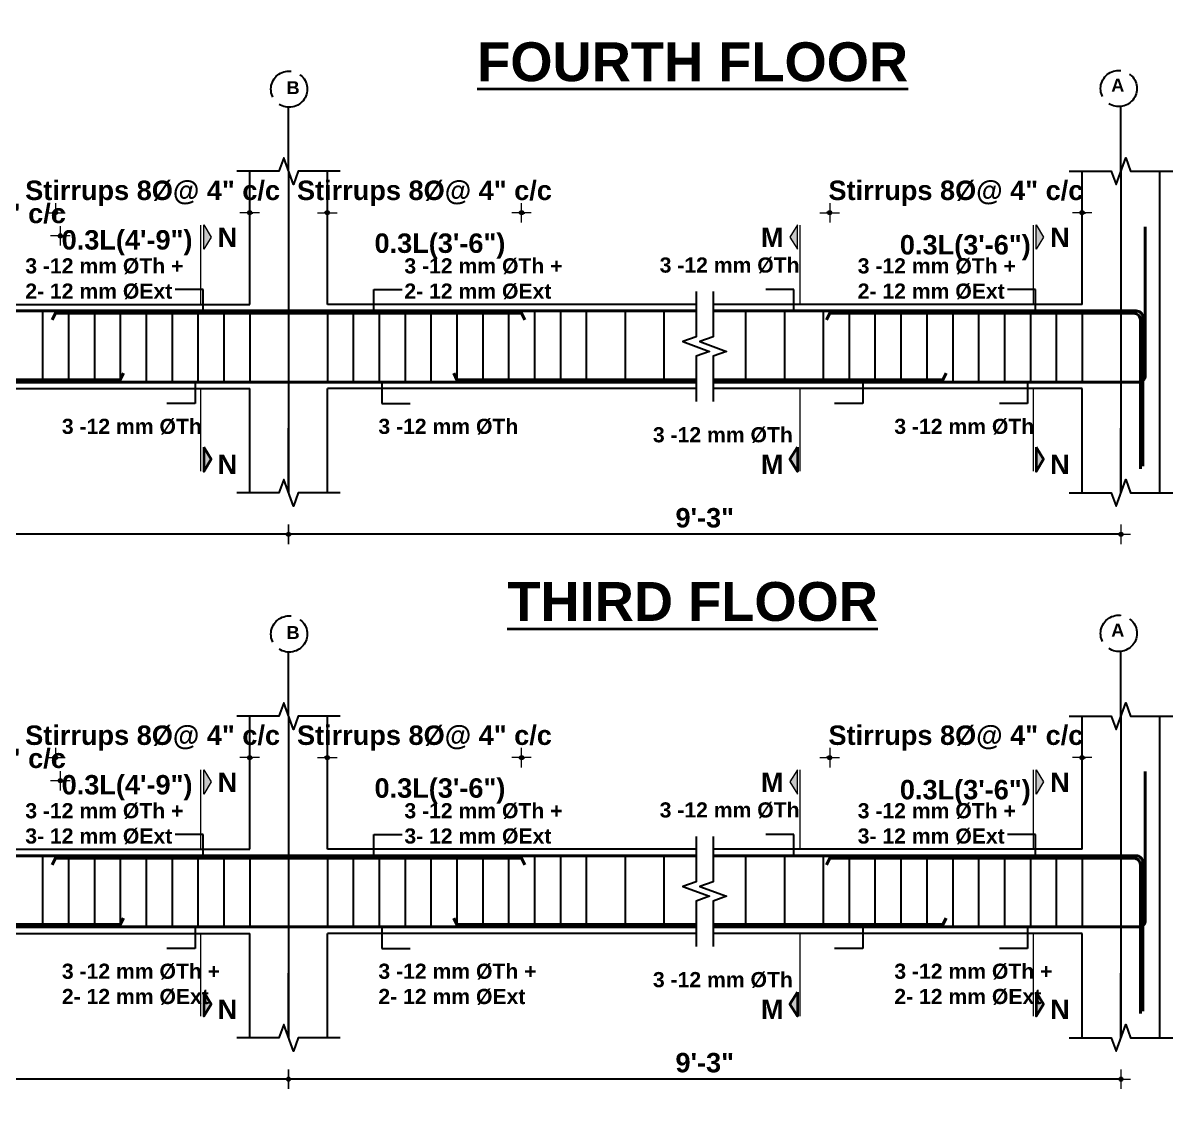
# Model space of a CAD drawing. Header units: inches. Extents: x -12071822 to 12321209, y -1222525 to 1319227.
# Drawn here: x 128933.8 to 129289.4, y 48822 to 49155.5 of the extents above; entities that cross this region are included whole.
import ezdxf
from ezdxf.enums import TextEntityAlignment as Align

# ---------------------------------------------------------------- set-up
doc = ezdxf.new("R2010")
doc.units = ezdxf.units.IN
doc.header["$MEASUREMENT"] = 0
doc.header["$PDMODE"] = 35
doc.linetypes.add('ACAD_ISO02W100', pattern=[15, 12, -3])
for name, color, linetype, lineweight in [('BAR', 5, 'Continuous', 40), ('Dimension', 130, 'Continuous', 9), ('Hatch', 9, 'Continuous', 9), ('HATCH1', 4, 'ACAD_ISO02W100', 13), ('TEXT', 255, 'Continuous', 35), ('Windows', 151, 'Continuous', 15)]:
    doc.layers.add(name, color=color, linetype=linetype, lineweight=lineweight)
doc.layers.add('STIRRUP', color=10, linetype='Continuous')
doc.styles.add('1.8 str', font='times.ttf', dxfattribs={"width": 0.8, "height": 6})
doc.styles.add('STYLE1', font='arialbd.ttf')
doc.dimstyles.new('1.4', dxfattribs={"dimscale": 0, "dimtxt": 6, "dimasz": 0.5, "dimexe": 2, "dimexo": 9, "dimgap": 2, "dimtad": 1, "dimdec": 0, "dimlfac": 0.5, "dimzin": 3, "dimdsep": 46, "dimlunit": 4, "dimtxsty": '1.8 str', "dimblk": 'DIM', "dimcen": 3, "dimdle": 3, "dimse1": 1, "dimse2": 1, "dimclrd": 256, "dimclre": 256, "dimclrt": 7, "dimadec": 1, "dimazin": 2, "dimtfac": 1, "dimtdec": 0, "dimtix": 1, "dimtofl": 0, "dimtmove": 2, "dimatfit": 3, "dimldrblk": 'ARROW', "dimfxl": 2, "dimfrac": 2, "dimtolj": 2, "dimtzin": 0, "dimarcsym": 0})

# ---------------------------------------------------------------- blocks, each defined once
blk = doc.blocks.new('DIM')
at = {"layer": 'Dimension'}
h = blk.add_hatch(color=256, dxfattribs=at)
h.paths.add_polyline_path([(0, 1.28), (0, 0), (1.28, 0, 0.414214)])
h.paths.add_polyline_path([(1.28, 0), (0, 0), (0, -1.28, 0.414214)])
h.paths.add_polyline_path([(0, 0), (-1.28, 0, 0.414214), (0, -1.28)])
h.paths.add_polyline_path([(0, 1.28, 0.414214), (-1.28, 0), (0, 0)])
for p, q in [((-6, 0), (6, 0)), ((0, 6), (0, -6))]:
    blk.add_line(p, q, dxfattribs=at)
blk.add_circle((0, 0), 1.28, dxfattribs=at)
blk = doc.blocks.new('*D3062')
at = {"layer": 'Defpoints', "color": 0, "ltscale": 10, "transparency": 16777216}
for p in [(128805.1, 48842.14), (129015.8, 48842.14), (128805.1, 48829.33)]:
    blk.add_point(p, dxfattribs=at)
at = {"layer": 'Dimension', "lineweight": -2, "ltscale": 10, "transparency": 16777216}
blk.add_line((129015.3, 48829.33), (128805.6, 48829.33), dxfattribs=at)
at = {"layer": 'Dimension', "lineweight": -2, "ltscale": 10, "transparency": 16777216, "xscale": 0.5, "yscale": 0.5, "zscale": 0.5, "rotation": 180}
blk.add_blockref('DIM', (128805.1, 48829.33), dxfattribs=at)
at = {"layer": 'Dimension', "lineweight": -2, "ltscale": 10, "transparency": 16777216, "xscale": 0.5, "yscale": 0.5, "zscale": 0.5}
blk.add_blockref('DIM', (129015.8, 48829.33), dxfattribs=at)
at = {"layer": 'Dimension', "color": 7, "ltscale": 10, "transparency": 16777216, "insert": (128910.45, 48834.34), "char_height": 6, "attachment_point": 5, "style": 'STYLE1'}
blk.add_mtext('\\A2;4\'-2"', dxfattribs=at)
blk = doc.blocks.new('ARROW')
at = {"layer": 'Hatch'}
h = blk.add_hatch(color=256, dxfattribs=at)
h.dxf.hatch_style = 1
h.paths.add_polyline_path([(12191115.76, -1270860.08), (12191485.38, -1270660.08), (12191115.76, -1270660.08)])
for p, q in [((12191115.76, -1270860.08), (12191115.76, -1270060.08)), ((12191015.76, -1270160.08), (12196382.95, -1270160.08)), ((12191485.38, -1270660.08), (12190746.15, -1270660.08)), ((12190746.15, -1270660.08), (12191115.76, -1270860.08)), ((12191485.38, -1270660.08), (12191115.76, -1270860.08))]:
    blk.add_line(p, q, dxfattribs=at)
blk = doc.blocks.new('*D3064')
at = {"layer": 'Defpoints', "color": 0, "ltscale": 10, "transparency": 16777216}
for p in [(129183.02, 48928.63), (129261.02, 48916.66), (129183.02, 48912.09)]:
    blk.add_point(p, dxfattribs=at)
at = {"layer": 'Dimension', "lineweight": -2, "ltscale": 10, "transparency": 16777216}
for p, q in [((129182.52, 48928.63), (129182.02, 48928.63)), ((129261.52, 48928.63), (129262.02, 48928.63))]:
    blk.add_line(p, q, dxfattribs=at)
at = {"layer": 'Dimension', "lineweight": -2, "ltscale": 10, "transparency": 16777216, "xscale": 0.5, "yscale": 0.5, "zscale": 0.5}
blk.add_blockref('DIM', (129183.02, 48928.63), dxfattribs=at)
at = {"layer": 'Dimension', "lineweight": -2, "ltscale": 10, "transparency": 16777216, "xscale": 0.5, "yscale": 0.5, "zscale": 0.5, "rotation": 180}
blk.add_blockref('DIM', (129261.02, 48928.63), dxfattribs=at)
at = {"layer": 'Dimension', "color": 7, "ltscale": 10, "transparency": 16777216, "insert": (129222.02, 48934.66), "char_height": 6, "attachment_point": 5, "style": 'STYLE1'}
blk.add_mtext('\\A2;Stirrups 8%%C@ 4" c/c', dxfattribs=at)
blk = doc.blocks.new('*D3065')
at = {"layer": 'Defpoints', "color": 0, "ltscale": 10, "transparency": 16777216}
for p in [(129015.8, 48842.14), (129273.02, 48842.14), (129015.8, 48829.33)]:
    blk.add_point(p, dxfattribs=at)
at = {"layer": 'Dimension', "lineweight": -2, "ltscale": 10, "transparency": 16777216}
blk.add_line((129272.52, 48829.33), (129016.3, 48829.33), dxfattribs=at)
at = {"layer": 'Dimension', "lineweight": -2, "ltscale": 10, "transparency": 16777216, "xscale": 0.5, "yscale": 0.5, "zscale": 0.5, "rotation": 180}
blk.add_blockref('DIM', (129015.8, 48829.33), dxfattribs=at)
at = {"layer": 'Dimension', "lineweight": -2, "ltscale": 10, "transparency": 16777216, "xscale": 0.5, "yscale": 0.5, "zscale": 0.5}
blk.add_blockref('DIM', (129273.02, 48829.33), dxfattribs=at)
at = {"layer": 'Dimension', "color": 7, "ltscale": 10, "transparency": 16777216, "insert": (129144.41, 48834.39), "char_height": 6, "attachment_point": 5, "style": 'STYLE1'}
blk.add_mtext('\\A2;9\'-3"', dxfattribs=at)
blk = doc.blocks.new('*D3066')
at = {"layer": 'Defpoints', "color": 0, "ltscale": 10, "transparency": 16777216}
for p in [(128945.29, 48921.5), (128869.94, 48904.96), (128945.29, 48890.44)]:
    blk.add_point(p, dxfattribs=at)
at = {"layer": 'Dimension', "lineweight": -2, "ltscale": 10, "transparency": 16777216}
for p, q in [((128869.44, 48921.5), (128868.94, 48921.5)), ((128945.79, 48921.5), (128946.29, 48921.5))]:
    blk.add_line(p, q, dxfattribs=at)
at = {"layer": 'Dimension', "lineweight": -2, "ltscale": 10, "transparency": 16777216, "xscale": 0.5, "yscale": 0.5, "zscale": 0.5}
blk.add_blockref('DIM', (128869.94, 48921.5), dxfattribs=at)
at = {"layer": 'Dimension', "lineweight": -2, "ltscale": 10, "transparency": 16777216, "xscale": 0.5, "yscale": 0.5, "zscale": 0.5, "rotation": 180}
blk.add_blockref('DIM', (128945.29, 48921.5), dxfattribs=at)
at = {"layer": 'Dimension', "color": 7, "ltscale": 10, "transparency": 16777216, "insert": (128907.61, 48927.53), "char_height": 6, "attachment_point": 5, "style": 'STYLE1'}
blk.add_mtext('\\A2;Stirrups 8%%C@ 6" c/c', dxfattribs=at)
blk = doc.blocks.new('*D3067')
at = {"layer": 'Defpoints', "color": 0, "ltscale": 10, "transparency": 16777216}
for p in [(129003.8, 48928.63), (129003.8, 48915.09), (128943.8, 48897.58)]:
    blk.add_point(p, dxfattribs=at)
at = {"layer": 'Dimension', "lineweight": -2, "ltscale": 10, "transparency": 16777216}
for p, q in [((128943.3, 48928.63), (128942.8, 48928.63)), ((129004.3, 48928.63), (129004.8, 48928.63))]:
    blk.add_line(p, q, dxfattribs=at)
at = {"layer": 'Dimension', "lineweight": -2, "ltscale": 10, "transparency": 16777216, "xscale": 0.5, "yscale": 0.5, "zscale": 0.5}
blk.add_blockref('DIM', (128943.8, 48928.63), dxfattribs=at)
at = {"layer": 'Dimension', "lineweight": -2, "ltscale": 10, "transparency": 16777216, "xscale": 0.5, "yscale": 0.5, "zscale": 0.5, "rotation": 180}
blk.add_blockref('DIM', (129003.8, 48928.63), dxfattribs=at)
at = {"layer": 'Dimension', "color": 7, "ltscale": 10, "transparency": 16777216, "insert": (128973.8, 48934.66), "char_height": 6, "attachment_point": 5, "style": 'STYLE1'}
blk.add_mtext('\\A2;Stirrups 8%%C@ 4" c/c', dxfattribs=at)
blk = doc.blocks.new('*D3068')
at = {"layer": 'Defpoints', "color": 0, "ltscale": 10, "transparency": 16777216}
for p in [(129027.8, 48928.63), (129027.8, 48915.09), (129087.8, 48897.58)]:
    blk.add_point(p, dxfattribs=at)
at = {"layer": 'Dimension', "lineweight": -2, "ltscale": 10, "transparency": 16777216}
for p, q in [((129027.3, 48928.63), (129026.8, 48928.63)), ((129088.3, 48928.63), (129088.8, 48928.63))]:
    blk.add_line(p, q, dxfattribs=at)
at = {"layer": 'Dimension', "lineweight": -2, "ltscale": 10, "transparency": 16777216, "xscale": 0.5, "yscale": 0.5, "zscale": 0.5}
blk.add_blockref('DIM', (129027.8, 48928.63), dxfattribs=at)
at = {"layer": 'Dimension', "lineweight": -2, "ltscale": 10, "transparency": 16777216, "xscale": 0.5, "yscale": 0.5, "zscale": 0.5, "rotation": 180}
blk.add_blockref('DIM', (129087.8, 48928.63), dxfattribs=at)
at = {"layer": 'Dimension', "color": 7, "ltscale": 10, "transparency": 16777216, "insert": (129057.8, 48934.66), "char_height": 6, "attachment_point": 5, "style": 'STYLE1'}
blk.add_mtext('\\A2;Stirrups 8%%C@ 4" c/c', dxfattribs=at)
blk = doc.blocks.new('*D3073')
at = {"layer": 'Defpoints', "color": 0, "ltscale": 10, "transparency": 16777216}
for p in [(128805.1, 49010.43), (129015.8, 49010.43), (128805.1, 48997.62)]:
    blk.add_point(p, dxfattribs=at)
at = {"layer": 'Dimension', "lineweight": -2, "ltscale": 10, "transparency": 16777216}
blk.add_line((129015.3, 48997.62), (128805.6, 48997.62), dxfattribs=at)
at = {"layer": 'Dimension', "lineweight": -2, "ltscale": 10, "transparency": 16777216, "xscale": 0.5, "yscale": 0.5, "zscale": 0.5, "rotation": 180}
blk.add_blockref('DIM', (128805.1, 48997.62), dxfattribs=at)
at = {"layer": 'Dimension', "lineweight": -2, "ltscale": 10, "transparency": 16777216, "xscale": 0.5, "yscale": 0.5, "zscale": 0.5}
blk.add_blockref('DIM', (129015.8, 48997.62), dxfattribs=at)
at = {"layer": 'Dimension', "color": 7, "ltscale": 10, "transparency": 16777216, "insert": (128910.45, 49002.63), "char_height": 6, "attachment_point": 5, "style": 'STYLE1'}
blk.add_mtext('\\A2;4\'-2"', dxfattribs=at)
blk = doc.blocks.new('*D3075')
at = {"layer": 'Defpoints', "color": 0, "ltscale": 10, "transparency": 16777216}
for p in [(129183.02, 49096.93), (129261.02, 49084.95), (129183.02, 49080.38)]:
    blk.add_point(p, dxfattribs=at)
at = {"layer": 'Dimension', "lineweight": -2, "ltscale": 10, "transparency": 16777216}
for p, q in [((129182.52, 49096.93), (129182.02, 49096.93)), ((129261.52, 49096.93), (129262.02, 49096.93))]:
    blk.add_line(p, q, dxfattribs=at)
at = {"layer": 'Dimension', "lineweight": -2, "ltscale": 10, "transparency": 16777216, "xscale": 0.5, "yscale": 0.5, "zscale": 0.5}
blk.add_blockref('DIM', (129183.02, 49096.93), dxfattribs=at)
at = {"layer": 'Dimension', "lineweight": -2, "ltscale": 10, "transparency": 16777216, "xscale": 0.5, "yscale": 0.5, "zscale": 0.5, "rotation": 180}
blk.add_blockref('DIM', (129261.02, 49096.93), dxfattribs=at)
at = {"layer": 'Dimension', "color": 7, "ltscale": 10, "transparency": 16777216, "insert": (129222.02, 49102.95), "char_height": 6, "attachment_point": 5, "style": 'STYLE1'}
blk.add_mtext('\\A2;Stirrups 8%%C@ 4" c/c', dxfattribs=at)
blk = doc.blocks.new('*D3076')
at = {"layer": 'Defpoints', "color": 0, "ltscale": 10, "transparency": 16777216}
for p in [(129015.8, 49010.43), (129273.02, 49010.43), (129015.8, 48997.62)]:
    blk.add_point(p, dxfattribs=at)
at = {"layer": 'Dimension', "lineweight": -2, "ltscale": 10, "transparency": 16777216}
blk.add_line((129272.52, 48997.62), (129016.3, 48997.62), dxfattribs=at)
at = {"layer": 'Dimension', "lineweight": -2, "ltscale": 10, "transparency": 16777216, "xscale": 0.5, "yscale": 0.5, "zscale": 0.5, "rotation": 180}
blk.add_blockref('DIM', (129015.8, 48997.62), dxfattribs=at)
at = {"layer": 'Dimension', "lineweight": -2, "ltscale": 10, "transparency": 16777216, "xscale": 0.5, "yscale": 0.5, "zscale": 0.5}
blk.add_blockref('DIM', (129273.02, 48997.62), dxfattribs=at)
at = {"layer": 'Dimension', "color": 7, "ltscale": 10, "transparency": 16777216, "insert": (129144.41, 49002.68), "char_height": 6, "attachment_point": 5, "style": 'STYLE1'}
blk.add_mtext('\\A2;9\'-3"', dxfattribs=at)
blk = doc.blocks.new('*D3077')
at = {"layer": 'Defpoints', "color": 0, "ltscale": 10, "transparency": 16777216}
for p in [(128945.29, 49089.79), (128869.94, 49073.25), (128945.29, 49058.74)]:
    blk.add_point(p, dxfattribs=at)
at = {"layer": 'Dimension', "lineweight": -2, "ltscale": 10, "transparency": 16777216}
for p, q in [((128869.44, 49089.79), (128868.94, 49089.79)), ((128945.79, 49089.79), (128946.29, 49089.79))]:
    blk.add_line(p, q, dxfattribs=at)
at = {"layer": 'Dimension', "lineweight": -2, "ltscale": 10, "transparency": 16777216, "xscale": 0.5, "yscale": 0.5, "zscale": 0.5}
blk.add_blockref('DIM', (128869.94, 49089.79), dxfattribs=at)
at = {"layer": 'Dimension', "lineweight": -2, "ltscale": 10, "transparency": 16777216, "xscale": 0.5, "yscale": 0.5, "zscale": 0.5, "rotation": 180}
blk.add_blockref('DIM', (128945.29, 49089.79), dxfattribs=at)
at = {"layer": 'Dimension', "color": 7, "ltscale": 10, "transparency": 16777216, "insert": (128907.61, 49095.82), "char_height": 6, "attachment_point": 5, "style": 'STYLE1'}
blk.add_mtext('\\A2;Stirrups 8%%C@ 6" c/c', dxfattribs=at)
blk = doc.blocks.new('*D3078')
at = {"layer": 'Defpoints', "color": 0, "ltscale": 10, "transparency": 16777216}
for p in [(129003.8, 49096.93), (129003.8, 49083.38), (128943.8, 49065.87)]:
    blk.add_point(p, dxfattribs=at)
at = {"layer": 'Dimension', "lineweight": -2, "ltscale": 10, "transparency": 16777216}
for p, q in [((128943.3, 49096.93), (128942.8, 49096.93)), ((129004.3, 49096.93), (129004.8, 49096.93))]:
    blk.add_line(p, q, dxfattribs=at)
at = {"layer": 'Dimension', "lineweight": -2, "ltscale": 10, "transparency": 16777216, "xscale": 0.5, "yscale": 0.5, "zscale": 0.5}
blk.add_blockref('DIM', (128943.8, 49096.93), dxfattribs=at)
at = {"layer": 'Dimension', "lineweight": -2, "ltscale": 10, "transparency": 16777216, "xscale": 0.5, "yscale": 0.5, "zscale": 0.5, "rotation": 180}
blk.add_blockref('DIM', (129003.8, 49096.93), dxfattribs=at)
at = {"layer": 'Dimension', "color": 7, "ltscale": 10, "transparency": 16777216, "insert": (128973.8, 49102.95), "char_height": 6, "attachment_point": 5, "style": 'STYLE1'}
blk.add_mtext('\\A2;Stirrups 8%%C@ 4" c/c', dxfattribs=at)
blk = doc.blocks.new('*D3079')
at = {"layer": 'Defpoints', "color": 0, "ltscale": 10, "transparency": 16777216}
for p in [(129027.8, 49096.93), (129027.8, 49083.38), (129087.8, 49065.87)]:
    blk.add_point(p, dxfattribs=at)
at = {"layer": 'Dimension', "lineweight": -2, "ltscale": 10, "transparency": 16777216}
for p, q in [((129027.3, 49096.93), (129026.8, 49096.93)), ((129088.3, 49096.93), (129088.8, 49096.93))]:
    blk.add_line(p, q, dxfattribs=at)
at = {"layer": 'Dimension', "lineweight": -2, "ltscale": 10, "transparency": 16777216, "xscale": 0.5, "yscale": 0.5, "zscale": 0.5}
blk.add_blockref('DIM', (129027.8, 49096.93), dxfattribs=at)
at = {"layer": 'Dimension', "lineweight": -2, "ltscale": 10, "transparency": 16777216, "xscale": 0.5, "yscale": 0.5, "zscale": 0.5, "rotation": 180}
blk.add_blockref('DIM', (129087.8, 49096.93), dxfattribs=at)
at = {"layer": 'Dimension', "color": 7, "ltscale": 10, "transparency": 16777216, "insert": (129057.8, 49102.95), "char_height": 6, "attachment_point": 5, "style": 'STYLE1'}
blk.add_mtext('\\A2;Stirrups 8%%C@ 4" c/c', dxfattribs=at)

msp = doc.modelspace()

# ---------------------------------------------------------------- hatches: boundary and pattern name
at = {"layer": 'TEXT', "ltscale": 10}
for points in [[(128989.6, 49093.17), (128989.6, 49085.67), (128991.91, 49089.42)], [(129173.03, 49093.17), (129173.03, 49085.67), (129170.72, 49089.42)], [(129246.82, 49093.17), (129246.82, 49085.67), (129249.13, 49089.42)], [(128989.6, 49017.03), (128989.6, 49024.53), (128991.91, 49020.78)], [(129173.03, 49017.03), (129173.03, 49024.53), (129170.72, 49020.78)], [(129246.82, 49017.03), (129246.82, 49024.53), (129249.13, 49020.78)], [(128989.6, 48924.87), (128989.6, 48917.37), (128991.91, 48921.12)], [(129173.03, 48924.87), (129173.03, 48917.37), (129170.72, 48921.12)], [(129246.82, 48924.87), (129246.82, 48917.37), (129249.13, 48921.12)], [(128989.6, 48848.74), (128989.6, 48856.24), (128991.91, 48852.49)], [(129173.03, 48848.74), (129173.03, 48856.24), (129170.72, 48852.49)], [(129246.82, 48848.74), (129246.82, 48856.24), (129249.13, 48852.49)]]:
    msp.add_hatch(color=256, dxfattribs=at).paths.add_polyline_path(points)

# ---------------------------------------------------------------- linework, layer by layer
for p, q in [((129015.8, 49109.79), (129015.8, 49129.74)), ((129273.02, 49109.79), (129273.02, 49129.74)), ((129015.8, 49109.79), (129015.8, 49010.43)), ((129273.02, 49109.79), (129273.02, 49010.43)), ((129015.8, 49010.43), (129015.8, 49030.38)), ((129273.02, 49010.43), (129273.02, 49030.38)), ((129015.8, 48941.49), (129015.8, 48961.45)), ((129273.02, 48941.49), (129273.02, 48961.45)), ((129015.8, 48941.49), (129015.8, 48842.14)), ((129273.02, 48941.49), (129273.02, 48842.14)), ((129015.8, 48842.14), (129015.8, 48862.09)), ((129273.02, 48842.14), (129273.02, 48862.09))]:
    msp.add_line(p, q)
at = {"ltscale": 10}
for p, q in [((129003.8, 49068.62), (129003.8, 49109.79)), ((129027.8, 49068.62), (129027.8, 49109.79)), ((129261.02, 49068.62), (129261.02, 49109.79)), ((129285.02, 49042.62), (129285.02, 49109.79)), ((128910.45, 49068.62), (129003.8, 49068.62)), ((129141.8, 49068.62), (129027.8, 49068.62)), ((129261.02, 49068.62), (129147.02, 49068.62)), ((128910.45, 49042.62), (129003.8, 49042.62)), ((129003.8, 49010.43), (129003.8, 49042.62)), ((129141.8, 49042.62), (129027.8, 49042.62)), ((129027.8, 49010.43), (129027.8, 49042.62)), ((129261.02, 49042.62), (129147.02, 49042.62)), ((129261.02, 49010.43), (129261.02, 49042.62)), ((129285.02, 49010.43), (129285.02, 49042.62)), ((129003.8, 48900.33), (129003.8, 48941.49)), ((129027.8, 48900.33), (129027.8, 48941.49)), ((129261.02, 48900.33), (129261.02, 48941.49)), ((129285.02, 48874.33), (129285.02, 48941.49)), ((128910.45, 48900.33), (129003.8, 48900.33)), ((129141.8, 48900.33), (129027.8, 48900.33)), ((129261.02, 48900.33), (129147.02, 48900.33)), ((128910.45, 48874.33), (129003.8, 48874.33)), ((129003.8, 48842.14), (129003.8, 48874.33)), ((129141.8, 48874.33), (129027.8, 48874.33)), ((129027.8, 48842.14), (129027.8, 48874.33)), ((129261.02, 48874.33), (129147.02, 48874.33)), ((129261.02, 48842.14), (129261.02, 48874.33)), ((129285.02, 48842.14), (129285.02, 48874.33))]:
    msp.add_line(p, q, dxfattribs=at)
at = {"linetype": 'Continuous', "ltscale": 10}
for points in [[(129031.8, 49109.79), (129018.8, 49109.79), (129017.3, 49105.66), (129014.3, 49113.91), (129012.8, 49109.79), (128999.8, 49109.79)], [(129257.02, 49109.79), (129270.02, 49109.79), (129271.52, 49105.66), (129274.52, 49113.91), (129276.02, 49109.79), (129289.02, 49109.79)], [(129141.8, 49072.62), (129141.8, 49058.62), (129137.68, 49057.12), (129145.92, 49054.12), (129141.8, 49052.62), (129141.8, 49038.62)], [(129147.02, 49072.62), (129147.02, 49058.62), (129142.9, 49057.12), (129151.14, 49054.12), (129147.02, 49052.62), (129147.02, 49038.62)], [(129031.8, 49010.43), (129018.8, 49010.43), (129017.3, 49006.31), (129014.3, 49014.55), (129012.8, 49010.43), (128999.8, 49010.43)], [(129257.02, 49010.43), (129270.02, 49010.43), (129271.52, 49006.31), (129274.52, 49014.55), (129276.02, 49010.43), (129289.02, 49010.43)], [(129031.8, 48941.49), (129018.8, 48941.49), (129017.3, 48937.37), (129014.3, 48945.61), (129012.8, 48941.49), (128999.8, 48941.49)], [(129257.02, 48941.49), (129270.02, 48941.49), (129271.52, 48937.37), (129274.52, 48945.61), (129276.02, 48941.49), (129289.02, 48941.49)], [(129141.8, 48904.33), (129141.8, 48890.33), (129137.68, 48888.83), (129145.92, 48885.83), (129141.8, 48884.33), (129141.8, 48870.33)], [(129147.02, 48904.33), (129147.02, 48890.33), (129142.9, 48888.83), (129151.14, 48885.83), (129147.02, 48884.33), (129147.02, 48870.33)], [(129031.8, 48842.14), (129018.8, 48842.14), (129017.3, 48838.02), (129014.3, 48846.26), (129012.8, 48842.14), (128999.8, 48842.14)], [(129257.02, 48842.14), (129270.02, 48842.14), (129271.52, 48838.02), (129274.52, 48846.26), (129276.02, 48842.14), (129289.02, 48842.14)]]:
    msp.add_lwpolyline(points, dxfattribs=at)
at = {"layer": 'BAR', "ltscale": 10}
for p, q in [((129015.8, 49066.62), (128910.45, 49066.62)), ((129015.8, 49066.62), (129141.8, 49066.62)), ((129015.8, 49044.62), (128910.45, 49044.62)), ((129015.8, 49044.62), (129141.8, 49044.62)), ((129015.8, 48898.33), (128910.45, 48898.33)), ((129015.8, 48898.33), (129141.8, 48898.33)), ((129015.8, 48876.33), (128910.45, 48876.33)), ((129015.8, 48876.33), (129141.8, 48876.33))]:
    msp.add_line(p, q, dxfattribs=at)
for points in [[(129261.02, 49044.62), (129278.5, 49044.62, 0.414214), (129280.52, 49046.64), (129280.52, 49092.62)], [(129279.77, 49018.62), (129279.77, 49064.6, 0.414214), (129277.75, 49066.62), (129261.02, 49066.62)], [(129279.02, 49017.87), (129279.02, 49063.85, 0.414214), (129277, 49065.87), (129261.02, 49065.87)], [(129261.02, 48876.33), (129278.5, 48876.33, 0.414214), (129280.52, 48878.34), (129280.52, 48924.33)], [(129279.77, 48850.33), (129279.77, 48896.31, 0.414214), (129277.75, 48898.33), (129261.02, 48898.33)], [(129279.02, 48849.58), (129279.02, 48895.56, 0.414214), (129277, 48897.58), (129261.02, 48897.58)]]:
    msp.add_lwpolyline(points, format="xyb", dxfattribs=at)
for points in [[(128942.76, 49063.87), (128943.8, 49065.87), (129015.8, 49065.87)], [(129088.85, 49063.87), (129087.8, 49065.87), (129015.8, 49065.87)], [(129273.02, 49066.62), (129147.02, 49066.62)], [(129273.02, 49065.87), (129183.02, 49065.87), (129182.06, 49063.87)], [(128964.76, 49047.37), (128963.8, 49045.37), (128910.45, 49045.37)], [(129066.85, 49047.37), (129067.8, 49045.37), (129141.8, 49045.37)], [(129218.97, 49047.37), (129218.02, 49045.37), (129147.02, 49045.37)], [(129147.02, 49044.62), (129273.02, 49044.62)], [(129273.02, 48898.33), (129147.02, 48898.33)], [(128942.76, 48895.58), (128943.8, 48897.58), (129015.8, 48897.58)], [(129088.85, 48895.58), (129087.8, 48897.58), (129015.8, 48897.58)], [(129273.02, 48897.58), (129183.02, 48897.58), (129182.06, 48895.58)], [(128964.76, 48879.08), (128963.8, 48877.08), (128910.45, 48877.08)], [(129066.85, 48879.08), (129067.8, 48877.08), (129141.8, 48877.08)], [(129218.97, 48879.08), (129218.02, 48877.08), (129147.02, 48877.08)], [(129147.02, 48876.33), (129273.02, 48876.33)]]:
    msp.add_lwpolyline(points, dxfattribs=at)
at = {"layer": 'Dimension', "ltscale": 10}
for p, q in [((128988.75, 49068.62), (128988.75, 49093.12)), ((129173.89, 49068.62), (129173.89, 49093.12)), ((129245.96, 49068.62), (129245.96, 49093.12)), ((128988.75, 49017.08), (128988.75, 49042.62)), ((129173.89, 49017.08), (129173.89, 49042.62)), ((129245.96, 49017.08), (129245.96, 49042.62)), ((128988.75, 48900.33), (128988.75, 48924.83)), ((129173.89, 48900.33), (129173.89, 48924.83)), ((129245.96, 48900.33), (129245.96, 48924.83)), ((128988.75, 48848.78), (128988.75, 48874.33)), ((129173.89, 48848.78), (129173.89, 48874.33)), ((129245.96, 48848.78), (129245.96, 48874.33))]:
    msp.add_line(p, q, dxfattribs=at)
for points in [[(128989.6, 49085.67), (128989.6, 49093.17), (128991.91, 49089.42), (128989.6, 49085.67)], [(129173.03, 49085.67), (129173.03, 49093.17), (129170.72, 49089.42), (129173.03, 49085.67)], [(129246.82, 49085.67), (129246.82, 49093.17), (129249.13, 49089.42), (129246.82, 49085.67)], [(128989.6, 48917.37), (128989.6, 48924.87), (128991.91, 48921.12), (128989.6, 48917.37)], [(129173.03, 48917.37), (129173.03, 48924.87), (129170.72, 48921.12), (129173.03, 48917.37)], [(129246.82, 48917.37), (129246.82, 48924.87), (129249.13, 48921.12), (129246.82, 48917.37)]]:
    msp.add_lwpolyline(points, dxfattribs=at)
at = {"layer": 'HATCH1', "lineweight": 25}
for centre in [(129015.97, 49135.11), (129272.34, 49135.31), (129015.97, 48966.82), (129272.34, 48967.02)]:
    msp.add_circle(centre, 5.6, dxfattribs=at)
at = {"layer": 'STIRRUP'}
for p, q in [((128939.8, 49067.02), (128939.8, 49044.22)), ((128947.8, 49067.02), (128947.8, 49044.22)), ((128955.8, 49067.02), (128955.8, 49044.22)), ((128963.8, 49067.02), (128963.8, 49044.22)), ((128971.8, 49067.02), (128971.8, 49044.22)), ((128979.8, 49067.02), (128979.8, 49044.22)), ((128987.8, 49067.02), (128987.8, 49044.22)), ((128995.8, 49067.02), (128995.8, 49044.22)), ((129003.8, 49067.02), (129003.8, 49044.22)), ((129027.8, 49067.02), (129027.8, 49044.22)), ((129035.8, 49067.02), (129035.8, 49044.22)), ((129043.8, 49067.02), (129043.8, 49044.22)), ((129051.8, 49067.02), (129051.8, 49044.22)), ((129059.8, 49067.02), (129059.8, 49044.22)), ((129067.8, 49067.02), (129067.8, 49044.22)), ((129075.8, 49067.02), (129075.8, 49044.22)), ((129083.8, 49067.02), (129083.8, 49044.22)), ((129091.8, 49067.02), (129091.8, 49044.22)), ((129099.8, 49067.02), (129099.8, 49044.22)), ((129107.8, 49067.02), (129107.8, 49044.22)), ((129119.8, 49067.02), (129119.8, 49044.22)), ((129131.8, 49067.02), (129131.8, 49044.22)), ((129157.02, 49067.02), (129157.02, 49044.22)), ((129169.02, 49067.02), (129169.02, 49044.22)), ((129181.02, 49067.02), (129181.02, 49044.22)), ((129189.02, 49067.02), (129189.02, 49044.22)), ((129197.02, 49067.02), (129197.02, 49044.22)), ((129205.02, 49067.02), (129205.02, 49044.22)), ((129213.02, 49067.02), (129213.02, 49044.22)), ((129221.02, 49067.02), (129221.02, 49044.22)), ((129229.02, 49067.02), (129229.02, 49044.22)), ((129237.02, 49067.02), (129237.02, 49044.22)), ((129245.02, 49067.02), (129245.02, 49044.22)), ((129253.02, 49067.02), (129253.02, 49044.22)), ((129261.02, 49067.02), (129261.02, 49044.22)), ((128939.8, 48898.73), (128939.8, 48875.93)), ((128947.8, 48898.73), (128947.8, 48875.93)), ((128955.8, 48898.73), (128955.8, 48875.93)), ((128963.8, 48898.73), (128963.8, 48875.93)), ((128971.8, 48898.73), (128971.8, 48875.93)), ((128979.8, 48898.73), (128979.8, 48875.93)), ((128987.8, 48898.73), (128987.8, 48875.93)), ((128995.8, 48898.73), (128995.8, 48875.93)), ((129003.8, 48898.73), (129003.8, 48875.93)), ((129027.8, 48898.73), (129027.8, 48875.93)), ((129035.8, 48898.73), (129035.8, 48875.93)), ((129043.8, 48898.73), (129043.8, 48875.93)), ((129051.8, 48898.73), (129051.8, 48875.93)), ((129059.8, 48898.73), (129059.8, 48875.93)), ((129067.8, 48898.73), (129067.8, 48875.93)), ((129075.8, 48898.73), (129075.8, 48875.93)), ((129083.8, 48898.73), (129083.8, 48875.93)), ((129091.8, 48898.73), (129091.8, 48875.93)), ((129099.8, 48898.73), (129099.8, 48875.93)), ((129107.8, 48898.73), (129107.8, 48875.93)), ((129119.8, 48898.73), (129119.8, 48875.93)), ((129131.8, 48898.73), (129131.8, 48875.93)), ((129157.02, 48898.73), (129157.02, 48875.93)), ((129169.02, 48898.73), (129169.02, 48875.93)), ((129181.02, 48898.73), (129181.02, 48875.93)), ((129189.02, 48898.73), (129189.02, 48875.93)), ((129197.02, 48898.73), (129197.02, 48875.93)), ((129205.02, 48898.73), (129205.02, 48875.93)), ((129213.02, 48898.73), (129213.02, 48875.93)), ((129221.02, 48898.73), (129221.02, 48875.93)), ((129229.02, 48898.73), (129229.02, 48875.93)), ((129237.02, 48898.73), (129237.02, 48875.93)), ((129245.02, 48898.73), (129245.02, 48875.93)), ((129253.02, 48898.73), (129253.02, 48875.93)), ((129261.02, 48898.73), (129261.02, 48875.93))]:
    msp.add_line(p, q, dxfattribs=at)
at = {"layer": 'TEXT', "ltscale": 10}
for points in [[(128989.6, 49024.53), (128989.6, 49017.03), (128991.91, 49020.78), (128989.6, 49024.53)], [(129173.03, 49024.53), (129173.03, 49017.03), (129170.72, 49020.78), (129173.03, 49024.53)], [(129246.82, 49024.53), (129246.82, 49017.03), (129249.13, 49020.78), (129246.82, 49024.53)], [(128989.6, 48856.24), (128989.6, 48848.74), (128991.91, 48852.49), (128989.6, 48856.24)], [(129173.03, 48856.24), (129173.03, 48848.74), (129170.72, 48852.49), (129173.03, 48856.24)], [(129246.82, 48856.24), (129246.82, 48848.74), (129249.13, 48852.49), (129246.82, 48856.24)]]:
    msp.add_lwpolyline(points, dxfattribs=at)
at = {"layer": 'Windows'}
msp.add_circle((127888.68, 49173.51), 6257.09, dxfattribs=at)

# ---------------------------------------------------------------- texts
at = {"layer": 'HATCH1', "lineweight": 25, "style": 'STYLE1'}
for s, p in [('B', (129015.2, 49133.56)), ('A', (129270.02, 49134.32)), ('B', (129015.2, 48965.27)), ('A', (129270.02, 48966.03))]:
    msp.add_text(s, height=4, dxfattribs=at).set_placement(p)
at = {"layer": 'TEXT', "style": 'STYLE1'}
for s, p in [('%%UFOURTH FLOOR', (129140.67, 49143.57)), ('%%UTHIRD FLOOR', (129140.67, 48976.87))]:
    msp.add_text(s, height=12, dxfattribs=at).set_placement(p, align=Align.MIDDLE_CENTER)
for s, p in [('0.3L(4\'-9")', (128945.69, 49085.56)), ('0.3L(3\'-6")', (129042.37, 49084.54)), ('0.3L(3\'-6")', (129204.71, 49084.04)), ('0.3L(4\'-9")', (128945.69, 48917.27)), ('0.3L(3\'-6")', (129042.37, 48916.25)), ('0.3L(3\'-6")', (129204.71, 48915.75))]:
    msp.add_text(s, height=6, dxfattribs=at).set_placement(p)
at = {"layer": 'TEXT', "ltscale": 10, "style": 'STYLE1'}
for s, height, p in [('N', 6, (128993.9, 49086.33)), ('M', 6, (129161.76, 49086.33)), ('N', 6, (129251.12, 49086.33)), ('3 -12 mm %%CTh ', 4.68, (129130.48, 49078.44)), ('3 -12 mm %%CTh ', 4.68, (129128.4, 49026.03)), ('N', 6, (128993.9, 49016.2)), ('M', 6, (129161.76, 49016.2)), ('N', 6, (129251.12, 49016.2)), ('N', 6, (128993.9, 48918.04)), ('M', 6, (129161.76, 48918.04)), ('N', 6, (129251.12, 48918.04)), ('3 -12 mm %%CTh ', 4.68, (129130.48, 48910.15)), ('3 -12 mm %%CTh ', 4.68, (129128.4, 48857.74)), ('N', 6, (128993.9, 48847.91)), ('M', 6, (129161.76, 48847.91)), ('N', 6, (129251.12, 48847.91))]:
    msp.add_text(s, height=height, dxfattribs=at).set_placement(p)
at = {"layer": 'TEXT', "ltscale": 10, "char_height": 4.68, "attachment_point": 1, "style": 'STYLE1'}
for s, width, insert in [('3 -12 mm %%CTh + 2- 12 mm %%CExt', 51.4226, (128934.46, 49082.87)), ('3 -12 mm %%CTh + 2- 12 mm %%CExt', 53.0695, (129051.6, 49082.87)), ('3 -12 mm %%CTh + 2- 12 mm %%CExt', 51.4226, (129191.68, 49082.87)), ('3 -12 mm %%CTh ', 52.0465, (128945.77, 49033.3)), ('3 -12 mm %%CTh ', 53.0695, (129043.57, 49033.3)), ('3 -12 mm %%CTh', 52.0465, (129202.99, 49033.3)), ('3 -12 mm %%CTh + 3- 12 mm %%CExt', 51.4226, (128934.46, 48914.58)), ('3 -12 mm %%CTh + 3- 12 mm %%CExt', 53.0695, (129051.6, 48914.58)), ('3 -12 mm %%CTh + 3- 12 mm %%CExt', 51.4226, (129191.68, 48914.58)), ('3 -12 mm %%CTh + 2- 12 mm %%CExt', 52.0465, (128945.77, 48865.01)), ('3 -12 mm %%CTh + 2- 12 mm %%CExt', 53.0695, (129043.57, 48865.01)), ('3 -12 mm %%CTh + 2- 12 mm %%CExt', 52.0465, (129202.99, 48865.01))]:
    msp.add_mtext_dynamic_manual_height_columns(s, width=width, gutter_width=1, heights=[0], dxfattribs=dict(at, insert=insert))

# ---------------------------------------------------------------- dimensions: what is measured, and where the dimension line sits
at = {"layer": 'Dimension', "ltscale": 10}
for base, p1, p2, text, picture, middle in [((129003.8, 49096.93), (128943.8, 49065.87), (129003.8, 49083.38), 'Stirrups 8%%C@ 4" c/c', '*D3078', (128973.8, 49102.95)), ((128945.29, 49089.79), (128869.94, 49073.25), (128945.29, 49058.74), 'Stirrups 8%%C@ 6" c/c', '*D3077', (128907.61, 49095.82)), ((129003.8, 48928.63), (128943.8, 48897.58), (129003.8, 48915.09), 'Stirrups 8%%C@ 4" c/c', '*D3067', (128973.8, 48934.66)), ((128945.29, 48921.5), (128869.94, 48904.96), (128945.29, 48890.44), 'Stirrups 8%%C@ 6" c/c', '*D3066', (128907.61, 48927.53))]:
    dim = msp.add_linear_dim(base=base, p1=p1, p2=p2, text=text, dimstyle='1.4', override={"dimscale": 1, "dimtxsty": 'STYLE1'}, dxfattribs=at)
    dim.commit()
    dim.dimension.update_dxf_attribs({"geometry": picture, "text_midpoint": middle})
for base, p1, p2, text, picture, middle in [((129027.8, 49096.93), (129087.8, 49065.87), (129027.8, 49083.38), 'Stirrups 8%%C@ 4" c/c', '*D3079', (129057.8, 49102.95)), ((129183.02, 49096.93), (129261.02, 49084.95), (129183.02, 49080.38), 'Stirrups 8%%C@ 4" c/c', '*D3075', (129222.02, 49102.95)), ((128805.1, 48997.62), (129015.8, 49010.43), (128805.1, 49010.43), '4\'-2"', '*D3073', (128910.45, 49002.63)), ((129015.8, 48997.62), (129273.02, 49010.43), (129015.8, 49010.43), '9\'-3"', '*D3076', (129144.41, 49002.68)), ((129027.8, 48928.63), (129087.8, 48897.58), (129027.8, 48915.09), 'Stirrups 8%%C@ 4" c/c', '*D3068', (129057.8, 48934.66)), ((129183.02, 48928.63), (129261.02, 48916.66), (129183.02, 48912.09), 'Stirrups 8%%C@ 4" c/c', '*D3064', (129222.02, 48934.66)), ((128805.1, 48829.33), (129015.8, 48842.14), (128805.1, 48842.14), '4\'-2"', '*D3062', (128910.45, 48834.34)), ((129015.8, 48829.33), (129273.02, 48842.14), (129015.8, 48842.14), '9\'-3"', '*D3065', (129144.41, 48834.39))]:
    dim = msp.add_linear_dim(base=base, p1=p1, p2=p2, angle=180, text=text, dimstyle='1.4', override={"dimscale": 1, "dimtxsty": 'STYLE1'}, dxfattribs=at)
    dim.commit()
    dim.dimension.update_dxf_attribs({"geometry": picture, "text_midpoint": middle})

# ---------------------------------------------------------------- leaders
for points in [[(128989.45, 49067.02), (128989.45, 49073.23), (128980.73, 49073.23)], [(129042.16, 49067.02), (129042.16, 49073.23), (129050.88, 49073.23)], [(129171.98, 49067.02), (129171.98, 49073.23), (129163.26, 49073.23)], [(129246.66, 49067.02), (129246.66, 49073.23), (129237.94, 49073.23)], [(128986.96, 49044.22), (128986.96, 49038.01), (128978.24, 49038.01)], [(129044.64, 49044.22), (129044.64, 49038.01), (129053.36, 49038.01)], [(129193.26, 49044.22), (129193.26, 49038.01), (129184.54, 49038.01)], [(129244.18, 49044.22), (129244.18, 49038.01), (129235.46, 49038.01)], [(128989.45, 48898.73), (128989.45, 48904.94), (128980.73, 48904.94)], [(129042.16, 48898.73), (129042.16, 48904.94), (129050.88, 48904.94)], [(129171.98, 48898.73), (129171.98, 48904.94), (129163.26, 48904.94)], [(129246.66, 48898.73), (129246.66, 48904.94), (129237.94, 48904.94)], [(128986.96, 48875.93), (128986.96, 48869.72), (128978.24, 48869.72)], [(129044.64, 48875.93), (129044.64, 48869.72), (129053.36, 48869.72)], [(129193.26, 48875.93), (129193.26, 48869.72), (129184.54, 48869.72)], [(129244.18, 48875.93), (129244.18, 48869.72), (129235.46, 48869.72)]]:
    msp.add_leader(points, dimstyle='1.4', override={"dimscale": 1, "dimtxsty": 'STYLE1'}, dxfattribs=at)

doc.saveas('drawing.dxf')
